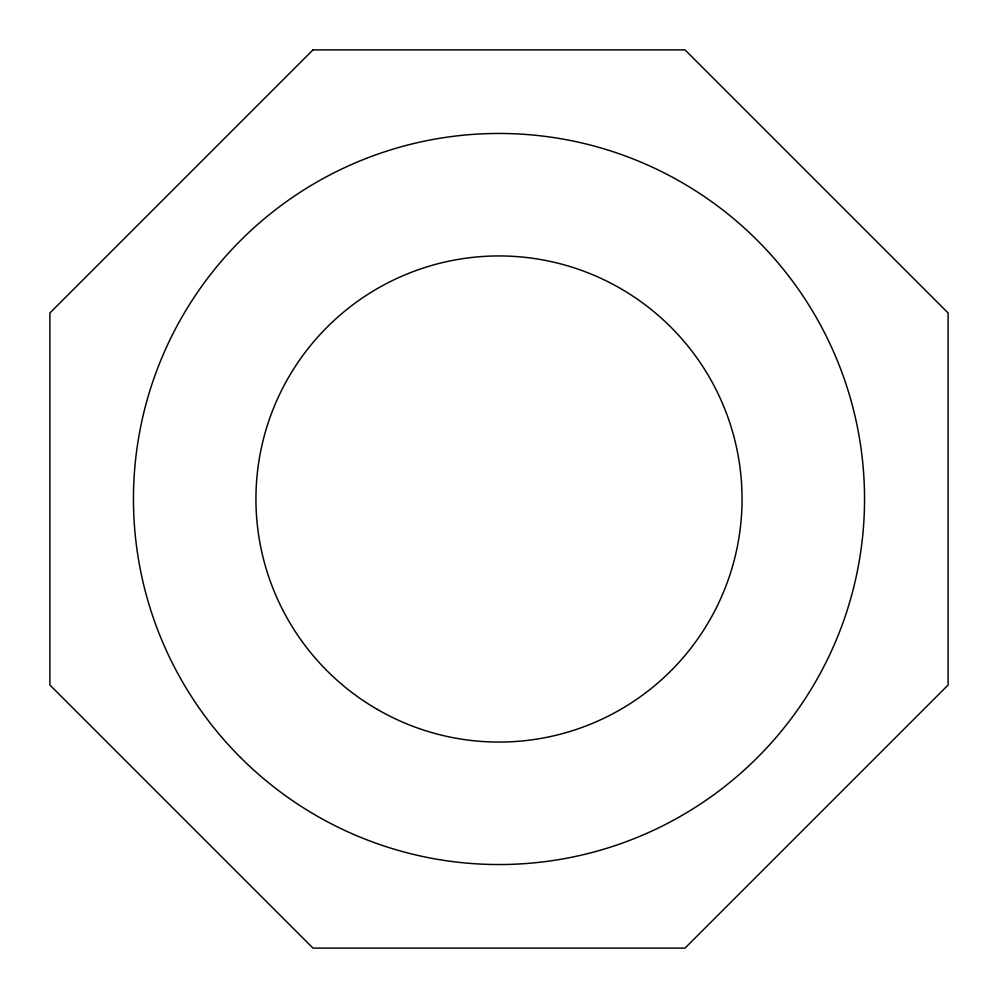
<?xml version="1.0" encoding="UTF-8"?>
<svg xmlns="http://www.w3.org/2000/svg" width="998" height="998" viewBox="0 0 998 998"><rect width="100%" height="100%" fill="white"/><g stroke="black" fill="none" stroke-linecap="round" stroke-linejoin="round"><path stroke-width="1.5" d="M312.973 49.9L49.9 312.973L49.9 685.027L312.973 948.1L685.027 948.1L948.1 685.027L948.1 312.973L685.027 49.9L312.973 49.9M240.518 757.482A365.555 365.555 0 0 0 852.092 593.61A365.555 365.555 0 0 0 404.39 145.908A365.555 365.555 0 0 0 240.518 757.482M377.469 709.491A243.05 243.05 0 0 0 742.05 499A243.05 243.05 0 0 0 377.469 288.509A243.05 243.05 0 0 0 377.469 709.491"/></g></svg>
